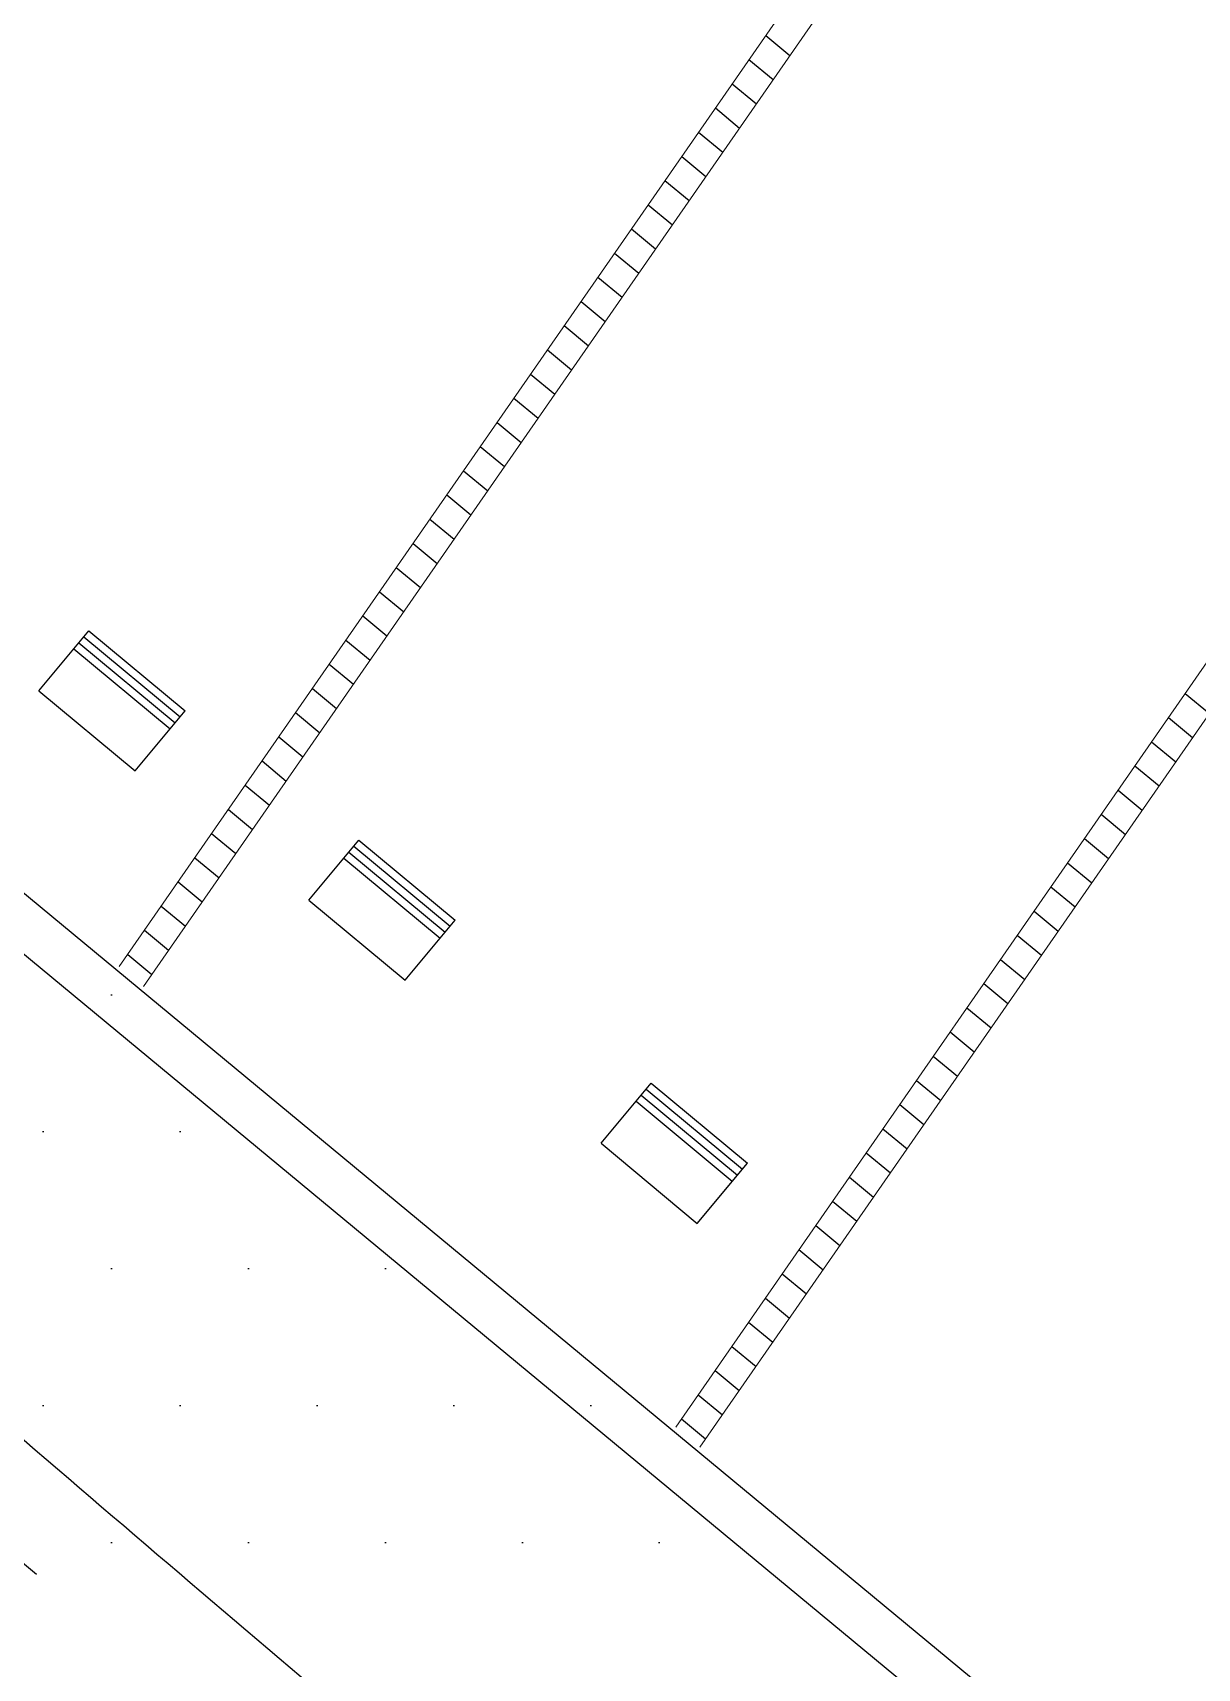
# Model space of a CAD drawing. Extents: x 506 to 706, y 928 to 1038.
# Drawn here: x 563.84 to 567.56, y 946.94 to 952.16 of the extents above; entities that cross this region are included whole.
import ezdxf

# ---------------------------------------------------------------- set-up
doc = ezdxf.new("R2010")
doc.units = 0
doc.header["$LTSCALE"] = 3
doc.header["$MEASUREMENT"] = 0
doc.linetypes.add('DASHDOT', pattern=[1, 0.5, -0.25, 0, -0.25])
for name, color, linetype in [('CAJON', 37, 'CONTINUOUS'), ('HAYCH', 30, 'CONTINUOUS'), ('LIN-ESCALERA', 41, 'CONTINUOUS'), ('PLACA-POLIU', 5, 'DASHDOT'), ('TOPE', 200, 'CONTINUOUS')]:
    doc.layers.add(name, color=color, linetype=linetype)
doc.layers.add('ED_GEN', color=7, linetype='CONTINUOUS', lineweight=13)

msp = doc.modelspace()

# ---------------------------------------------------------------- hatches: boundary and pattern name
at = {"layer": 'HAYCH'}
h = msp.add_hatch(dxfattribs=at)
h.set_pattern_fill('DOTS', color=256, scale=7, style=0)
h.set_pattern_definition([(0, (1271.9695, 616.589), (0.21875, 0.4375), [0, -0.4375])])
h.paths.add_polyline_path([(542.7895, 964.4101), (543.7438, 963.2401), (570.3094, 941.4782), (570.9971, 943.4297), (544.7951, 964.9692)])

# ---------------------------------------------------------------- linework, layer by layer
at = {"layer": 'CAJON'}
for p, q in [((566.1848, 952.1552), (566.2621, 952.0912)), ((566.1311, 952.0779), (566.2084, 952.0139)), ((566.0775, 952.0006), (566.1548, 951.9366)), ((566.0238, 951.9233), (566.1011, 951.8593)), ((565.9702, 951.846), (566.0475, 951.782)), ((565.9165, 951.7687), (565.9938, 951.7047)), ((565.8629, 951.6914), (565.9402, 951.6274)), ((565.8092, 951.6141), (565.8865, 951.5501)), ((565.7556, 951.5368), (565.8329, 951.4728)), ((565.7019, 951.4595), (565.7792, 951.3955)), ((565.6483, 951.3822), (565.7256, 951.3182)), ((565.5946, 951.305), (565.6719, 951.2409)), ((565.541, 951.2277), (565.6183, 951.1636)), ((565.4873, 951.1504), (565.5646, 951.0864)), ((565.4337, 951.0731), (565.511, 951.0091)), ((565.38, 950.9958), (565.4573, 950.9318)), ((565.3264, 950.9185), (565.4037, 950.8545)), ((565.2727, 950.8412), (565.35, 950.7772)), ((565.2191, 950.7639), (565.2964, 950.6999)), ((565.1654, 950.6866), (565.2427, 950.6226)), ((565.1118, 950.6093), (565.1891, 950.5453)), ((565.0581, 950.532), (565.1354, 950.468)), ((565.0045, 950.4547), (565.0818, 950.3907)), ((564.9508, 950.3774), (565.0281, 950.3134)), ((564.8972, 950.3001), (564.9745, 950.2361)), ((564.8435, 950.2228), (564.9208, 950.1588)), ((564.7899, 950.1455), (564.8672, 950.0815)), ((564.7362, 950.0683), (564.8135, 950.0042)), ((567.5251, 950.0525), (567.6024, 949.9885)), ((564.6826, 949.991), (564.7599, 949.9269)), ((567.4714, 949.9752), (567.5487, 949.9112)), ((564.6289, 949.9137), (564.7062, 949.8497)), ((567.4178, 949.8979), (567.4951, 949.8339)), ((564.5753, 949.8364), (564.6526, 949.7724)), ((567.3641, 949.8206), (567.4414, 949.7566)), ((564.5216, 949.7591), (564.5989, 949.6951)), ((567.3105, 949.7433), (567.3878, 949.6793)), ((564.468, 949.6818), (564.5453, 949.6178)), ((567.2568, 949.666), (567.3341, 949.602)), ((564.4143, 949.6045), (564.4916, 949.5405)), ((567.2032, 949.5887), (567.2805, 949.5247)), ((564.3607, 949.5272), (564.438, 949.4632)), ((567.1495, 949.5114), (567.2268, 949.4474)), ((564.307, 949.4499), (564.3843, 949.3859)), ((567.0959, 949.4342), (567.1732, 949.3701)), ((564.2534, 949.3726), (564.3307, 949.3086)), ((567.0422, 949.3569), (567.1195, 949.2928)), ((564.1997, 949.2953), (564.277, 949.2313)), ((566.9886, 949.2796), (567.0659, 949.2156)), ((564.1461, 949.218), (564.2234, 949.154)), ((566.9349, 949.2023), (567.0122, 949.1383)), ((566.8813, 949.125), (566.9586, 949.061)), ((566.8276, 949.0477), (566.9049, 948.9837)), ((566.774, 948.9704), (566.8513, 948.9064)), ((566.7203, 948.8931), (566.7976, 948.8291)), ((566.6667, 948.8158), (566.7439, 948.7518)), ((566.613, 948.7385), (566.6903, 948.6745)), ((566.5594, 948.6612), (566.6366, 948.5972)), ((566.5057, 948.5839), (566.583, 948.5199)), ((566.452, 948.5066), (566.5293, 948.4426)), ((566.3984, 948.4293), (566.4757, 948.3653)), ((566.3447, 948.352), (566.422, 948.288)), ((566.2911, 948.2748), (566.3684, 948.2107)), ((566.2374, 948.1975), (566.3147, 948.1334)), ((566.1838, 948.1202), (566.2611, 948.0562)), ((566.1301, 948.0429), (566.2074, 947.9789)), ((566.0765, 947.9656), (566.1538, 947.9016)), ((566.0228, 947.8883), (566.1001, 947.8243)), ((565.9692, 947.811), (566.0465, 947.747)), ((565.9155, 947.7337), (565.9928, 947.6697))]:
    msp.add_line(p, q, dxfattribs=at)
at = {"layer": 'ED_GEN'}
for p, q in [((564.1193, 949.1795), (567.2096, 953.6316)), ((564.1193, 949.1795), (567.2096, 953.6316)), ((564.1966, 949.1155), (567.2869, 953.5676)), ((565.8971, 947.7072), (568.9874, 952.1593)), ((565.8971, 947.7072), (568.9874, 952.1593)), ((565.9744, 947.6432), (569.0647, 952.0953))]:
    msp.add_line(p, q, dxfattribs=at)
at = {"layer": 'LIN-ESCALERA'}
for p, q in [((570.7922, 943.6346), (544.9392, 965.0447)), ((570.6965, 943.5191), (544.7951, 964.9692))]:
    msp.add_line(p, q, dxfattribs=at)
msp.add_arc((657.2239, 1056.0963), 143.1164, 228.995401, 230.188772, dxfattribs=at)
at = {"layer": 'PLACA-POLIU'}
msp.add_line((570.3633, 941.8474), (543.9213, 963.7453), dxfattribs=at)
at = {"layer": 'TOPE'}
for p, q in [((563.8625, 950.0603), (564.0223, 950.2525)), ((564.0063, 950.2332), (564.3139, 949.9775)), ((564.0223, 950.2525), (564.3298, 949.9967)), ((563.9744, 950.1948), (564.2819, 949.939)), ((563.9903, 950.214), (564.2979, 949.9582)), ((563.8625, 950.0603), (564.17, 949.8045)), ((564.17, 949.8045), (564.3298, 949.9967)), ((564.7248, 949.3917), (564.8847, 949.5839)), ((564.8687, 949.5647), (565.1763, 949.3089)), ((564.8847, 949.5839), (565.1922, 949.3281)), ((564.8368, 949.5263), (565.1443, 949.2705)), ((564.8527, 949.5455), (565.1603, 949.2897)), ((564.7248, 949.3917), (565.0324, 949.1359)), ((565.0324, 949.1359), (565.1922, 949.3281)), ((565.6587, 948.6145), (565.8185, 948.8067)), ((565.7866, 948.7682), (566.0941, 948.5124)), ((565.8026, 948.7874), (566.1101, 948.5317)), ((565.8185, 948.8067), (566.1261, 948.5509)), ((565.7706, 948.749), (566.0781, 948.4932)), ((565.6587, 948.6145), (565.9662, 948.3587)), ((565.9662, 948.3587), (566.1261, 948.5509))]:
    msp.add_line(p, q, dxfattribs=at)

doc.saveas('drawing.dxf')
